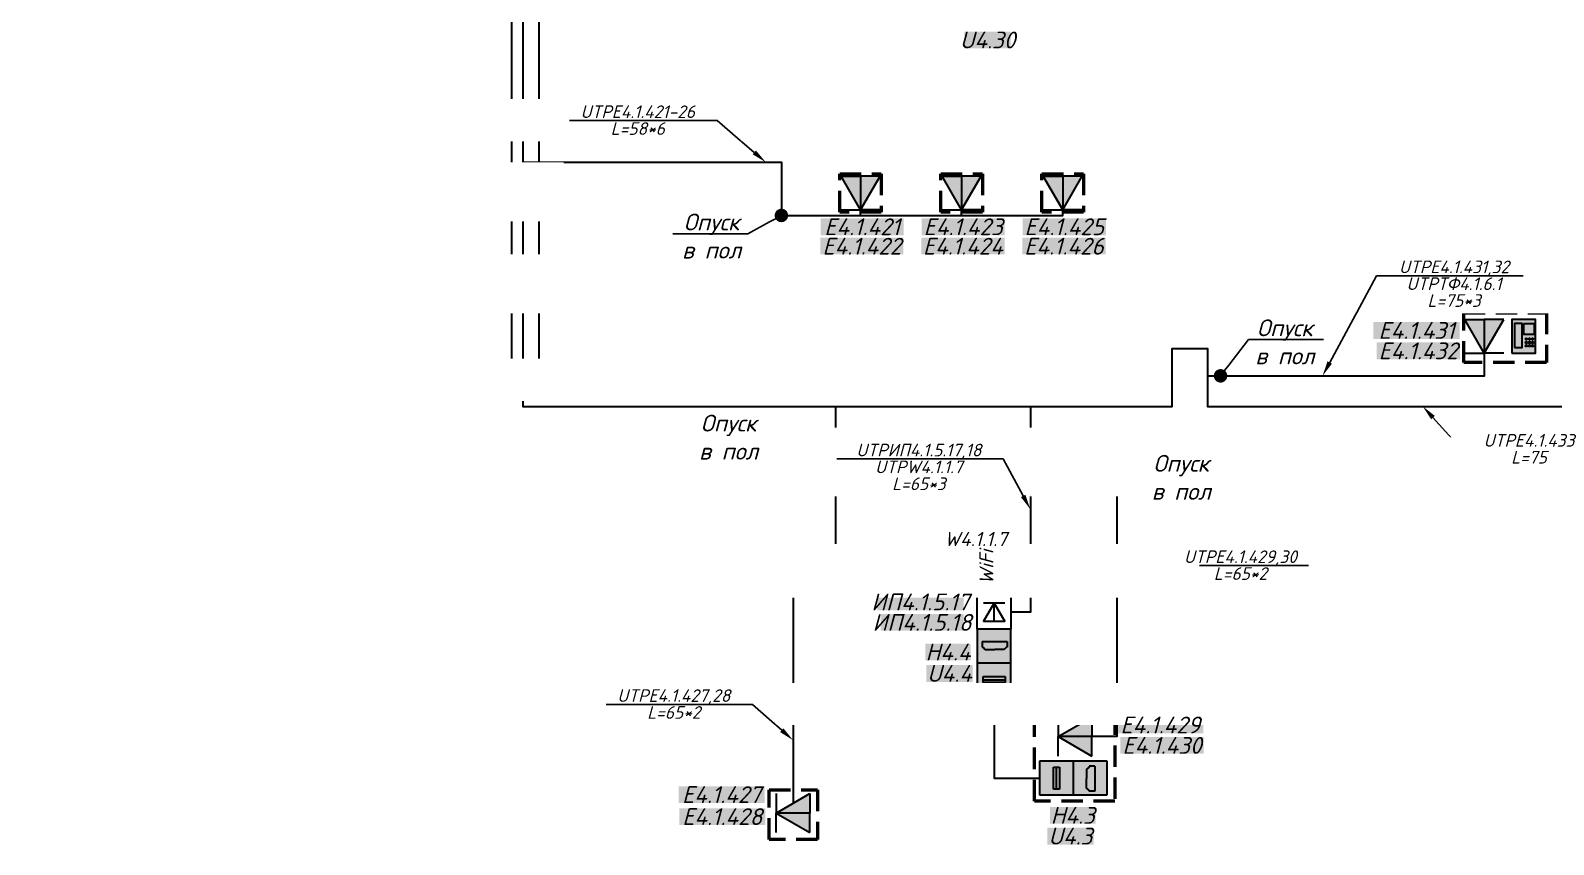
# Model space of a CAD drawing. Extents: x -260425 to 1294666, y -169889 to -2349.
# Drawn here: x 768064 to 790669, y -128233 to -116149 of the extents above; entities that cross this region are included whole.
import ezdxf
from ezdxf import colors
from ezdxf.entities.mleader import LeaderData, LeaderLine
from ezdxf.math import Vec2, Vec3

# ---------------------------------------------------------------- set-up
doc = ezdxf.new("R2010")
doc.units = 0
doc.header["$LTSCALE"] = 100
doc.set_wipeout_variables(frame=1)
doc.linetypes.add('HIDDEN2', pattern=[4.7625, 3.175, -1.5875])
for name, color, linetype, lineweight in [('АП_АСУ_ОсновнаяТолстая', 7, 'Continuous', 30), ('СКС-РОЗЕТКИ', 7, 'Continuous', 50), ('СС_Выноски', 7, 'Continuous', 15), ('СС_СКК_Лоток', 170, 'Continuous', 30), ('СС_СКС_Кабель', 6, 'Continuous', 30), ('СС_СКС_Оборудование', 6, 'Continuous', 30)]:
    doc.layers.add(name, color=color, linetype=linetype, lineweight=lineweight)
doc.styles.add('1ISOCPEUR', font='isocpeui.ttf', dxfattribs={"height": 250})
doc.linetypes.add('Рабочее в трубе  _о_о_', pattern='A,5,2,[133,ltypeshp.shx,S=0.4,R=0,X=0,Y=0.75],3', length=10)

# ---------------------------------------------------------------- blocks, each defined once
blk = doc.blocks.new('Лоток 4 этаж')
at = {"layer": 'СС_СКК_Лоток'}
for p, q in [((775607, -111307), (775607, -121156)), ((775207, -121156), (775207, -111707)), ((775607, -121156), (775207, -121156))]:
    blk.add_line(p, q, dxfattribs=at)
blk = doc.blocks.new('панель приема видеодомофона')
blk.add_wipeout([(0, 10), (7, 10), (7, 0), (0, 0)])
at = {"true_color": 0xffffff, "transparency": 33554687}
h = blk.add_hatch(color=7, dxfattribs=at)
h.dxf.hatch_style = 1
h.paths.add_polyline_path([(7, 10), (3.5, 10), (0, 10), (0, 5), (0, 0), (3.5, 0), (7, 0), (7, 5)])
h.paths.add_polyline_path([(3.07, 8.82), (3.07, 1.71), (0.8, 1.71), (0.8, 8.82)], flags=16)
h.paths.add_polyline_path([(3.55, 8.82), (6.56, 8.82), (6.56, 5.58), (3.55, 5.58)], flags=16)
h.paths.add_polyline_path([(4.53, 4.2, -1), (4, 4.2, -1)], flags=16)
h.paths.add_polyline_path([(5.45, 4.2, -1), (4.92, 4.2, -1)], flags=16)
h.paths.add_polyline_path([(6.36, 4.2, -1), (5.82, 4.2, -1)], flags=16)
h.paths.add_polyline_path([(4.53, 3.2, -1), (4, 3.2, -1)], flags=16)
h.paths.add_polyline_path([(5.45, 3.2, -1), (4.92, 3.2, -1)], flags=16)
h.paths.add_polyline_path([(6.36, 3.2, -1), (5.82, 3.2, -1)], flags=16)
h.paths.add_polyline_path([(4.53, 2.2, -1), (4, 2.2, -1)], flags=16)
h.paths.add_polyline_path([(5.45, 2.2, -1), (4.92, 2.2, -1)], flags=16)
h.paths.add_polyline_path([(6.36, 2.2, -1), (5.82, 2.2, -1)], flags=16)
h = blk.add_hatch(color=7, dxfattribs=at)
h.dxf.hatch_style = 1
h.paths.add_polyline_path([(3.07, 8.82), (0.8, 8.82), (0.8, 1.71), (3.07, 1.71)])
h.paths.add_polyline_path([(6.56, 8.82), (3.55, 8.82), (3.55, 5.58), (6.56, 5.58)])
h = blk.add_hatch(color=0)
h.dxf.hatch_style = 1
h.paths.add_polyline_path([(4, 4.2, 1), (4.53, 4.2, 1)])
h = blk.add_hatch(color=0)
h.dxf.hatch_style = 1
h.paths.add_polyline_path([(4, 3.2, 1), (4.53, 3.2, 1)])
h = blk.add_hatch(color=0)
h.dxf.hatch_style = 1
h.paths.add_polyline_path([(4, 2.2, 1), (4.53, 2.2, 1)])
h = blk.add_hatch(color=0)
h.dxf.hatch_style = 1
h.paths.add_polyline_path([(4.92, 4.2, 1), (5.45, 4.2, 1)])
h = blk.add_hatch(color=0)
h.dxf.hatch_style = 1
h.paths.add_polyline_path([(4.92, 3.2, 1), (5.45, 3.2, 1)])
h = blk.add_hatch(color=0)
h.dxf.hatch_style = 1
h.paths.add_polyline_path([(4.92, 2.2, 1), (5.45, 2.2, 1)])
h = blk.add_hatch(color=0)
h.dxf.hatch_style = 1
h.paths.add_polyline_path([(5.82, 4.2, 1), (6.36, 4.2, 1)])
h = blk.add_hatch(color=0)
h.dxf.hatch_style = 1
h.paths.add_polyline_path([(5.82, 3.2, 1), (6.36, 3.2, 1)])
h = blk.add_hatch(color=0)
h.dxf.hatch_style = 1
h.paths.add_polyline_path([(5.82, 2.2, 1), (6.36, 2.2, 1)])
at = {"color": 0, "lineweight": 30}
blk.add_lwpolyline([(0, 0), (3.5, 0), (7, 0), (7, 5), (7, 10), (3.5, 10), (0, 10), (0, 5)], close=True, dxfattribs=at)
at = {"color": 0}
for points in [[(0.8, 1.71), (3.07, 1.71), (3.07, 8.82), (0.8, 8.82)], [(3.55, 8.82), (6.56, 8.82), (6.56, 5.58), (3.55, 5.58)]]:
    blk.add_lwpolyline(points, close=True, dxfattribs=at)
for centre in [(4.27, 4.2), (4.27, 3.2), (4.27, 2.2), (5.18, 4.2), (5.18, 3.2), (5.18, 2.2), (6.09, 4.2), (6.09, 3.2), (6.09, 2.2)]:
    blk.add_circle(centre, 0.266, dxfattribs=at)
blk = doc.blocks.new('Розетки HDMI и USB')
at = {"true_color": 0xffffff, "transparency": 33554687}
h = blk.add_hatch(color=7, dxfattribs=at)
h.dxf.hatch_style = 1
h.paths.add_polyline_path([(237, 475), (0, 475), (0, 237), (237, 237)])
h.paths.add_polyline_path([(211, 388), (211, 348), (205, 348), (190, 331), (123, 331), (56, 331), (41, 348), (35, 348), (35, 388)], flags=16)
h = blk.add_hatch(color=7, dxfattribs=at)
h.dxf.hatch_style = 1
h.paths.add_polyline_path([(211, 388), (35, 388), (35, 348), (41, 348), (56, 331), (123, 331), (190, 331), (205, 348), (211, 348)])
h = blk.add_hatch(color=7, dxfattribs=at)
h.dxf.hatch_style = 1
h.paths.add_polyline_path([(237, 237), (0, 237), (0, 0), (237, 0)])
h.paths.add_polyline_path([(197, 140), (197, 97), (41, 97), (41, 140)], flags=16)
h.paths.add_polyline_path([(197, 140), (41, 140), (41, 117), (197, 117)], flags=0)
h = blk.add_hatch(color=7, dxfattribs=at)
h.dxf.hatch_style = 1
h.paths.add_polyline_path([(197, 140), (41, 140), (41, 117), (197, 117)])
at = {"true_color": 0x000000, "transparency": 33554687}
h = blk.add_hatch(color=18, dxfattribs=at)
h.dxf.hatch_style = 1
h.paths.add_polyline_path([(197, 117), (41, 117), (41, 97), (197, 97)])
at = {"layer": 'СС_СКС_Кабель', "color": 0}
for p, q in [((0, 475), (0, 0)), ((237, 475), (0, 475)), ((237, 0), (237, 475)), ((35, 388), (211, 388)), ((35, 388), (35, 348)), ((35, 348), (41, 348)), ((41, 348), (56, 331)), ((56, 331), (123, 331)), ((190, 331), (123, 331)), ((205, 348), (190, 331)), ((211, 348), (205, 348)), ((211, 388), (211, 348)), ((0, 237), (237, 237)), ((41, 140), (197, 140)), ((41, 97), (41, 140)), ((41, 117), (197, 117)), ((197, 140), (197, 97)), ((0, 0), (237, 0)), ((197, 97), (41, 97))]:
    blk.add_line(p, q, dxfattribs=at)
blk = doc.blocks.new('*U72')
at = {"color": 0}
for p, q in [((0, -38), (0, 462)), ((0, 462), (500, 462)), ((500, 462), (500, -38)), ((92, 76), (250, 348)), ((407, 348), (92, 348)), ((250, 348), (407, 76)), ((250, 76), (250, 348)), ((407, 76), (92, 76)), ((500, -38), (0, -38))]:
    blk.add_line(p, q, dxfattribs=at)
blk = doc.blocks.new('*U194')
at = {"true_color": 0xffffff, "transparency": 33554687}
h = blk.add_hatch(color=7, dxfattribs=at)
h.dxf.hatch_style = 1
h.paths.add_polyline_path([(0, 338), (0, 0), (599, 0), (599, 338)])
at = {"color": 0}
blk.add_lwpolyline([(0, 338), (599, 338), (599, 0), (0, 0)], close=True, dxfattribs=at)
at = {"color": 0, "insert": (13, 300), "char_height": 250, "attachment_point": 1, "style": '1ISOCPEUR'}
blk.add_mtext_dynamic_manual_height_columns('WiFi', width=599, gutter_width=1250, heights=[0], dxfattribs=at)
at = {"color": 18, "true_color": 0x000000, "style": '1ISOCPEUR'}
blk.add_attdef('НАЗВАНИЕ', (697, 923), '', height=250, dxfattribs=at)
blk = doc.blocks.new('Модуль на 1 RJ')
at = {"true_color": 0xffffff}
h = blk.add_hatch(color=7, dxfattribs=at)
h.dxf.hatch_style = 1
h.paths.add_polyline_path([(0, 250), (-289, 250), (0, -250)])
at = {"color": 0, "lineweight": 30}
for p, q in [((-289, 250), (0, 250)), ((0, -250), (-289, 250)), ((0, 250), (0, -250)), ((-289, -250), (0, -250))]:
    blk.add_line(p, q, dxfattribs=at)
blk = doc.blocks.new('_Dot')
at = {"color": 0, "linetype": 'ByBlock', "lineweight": -2}
blk.add_line((-0.5, 0), (-1, 0), dxfattribs=at)
at = {"color": 0, "linetype": 'ByBlock', "const_width": 0.5}
blk.add_lwpolyline([(-0.25, 0, 1), (0.25, 0, 1)], format="xyb", close=True, dxfattribs=at)

msp = doc.modelspace()

# ---------------------------------------------------------------- linework, layer by layer
at = {"layer": 'СКС-РОЗЕТКИ', "color": 7, "linetype": 'HIDDEN2'}
for points in [[(780076.7, -118275.1), (780692.3, -118275.1), (780692.3, -118848.5), (780076.7, -118848.5)], [(781576.7, -118275.1), (782192.3, -118275.1), (782192.3, -118848.5), (781576.7, -118848.5)], [(783076.7, -118275.1), (783692.3, -118275.1), (783692.3, -118848.5), (783076.7, -118848.5)], [(782965, -126284.7), (784158.3, -126284.7), (784158.3, -127588.2), (782965, -127588.2)], [(779028.7, -127420.7), (779744.1, -127420.7), (779744.1, -128159.6), (779028.7, -128159.6)]]:
    msp.add_lwpolyline(points, close=True, dxfattribs=at)
at = {"layer": 'СС_СКС_Кабель'}
for points in [[(742224.6, -114089.2), (742224.6, -112937.4), (743101.4, -112937.4), (743101.4, -111517.8), (775369.7, -111517.8), (775369.7, -121728.8), (780014.2, -121728.8), (780014.2, -122475.2)], [(742224.6, -114089.2), (742224.6, -112937.4), (743101.4, -112937.4), (743101.4, -111517.8), (775369.7, -111517.8), (775369.7, -121728.8), (782904.2, -121728.8), (782904.2, -124133.8), (782399, -124133.8)], [(742224.6, -114089.2), (742224.6, -112937.4), (743101.4, -112937.4), (743101.4, -111517.8), (775369.7, -111517.8), (775369.7, -121728.8), (782904.2, -121728.8), (782904.2, -124784.4), (782616.9, -124784.4)], [(742224.6, -114089.2), (742224.6, -112937.4), (743101.4, -112937.4), (743101.4, -111517.8), (775369.7, -111517.8), (775369.7, -121728.8), (782904.2, -121728.8), (782904.2, -122468.2), (784189.9, -122468.2)], [(742224.6, -114089.2), (742224.6, -112937.4), (743101.4, -112937.4), (743101.4, -111517.8), (775369.7, -111517.8), (775369.7, -121728.8), (785006.9, -121728.8), (785006.9, -120868.9), (785532.2, -120868.9), (785532.2, -121276.2), (785727, -121276.2)], [(742224.6, -114089.2), (742224.6, -112937.4), (743101.4, -112937.4), (743101.4, -111517.8), (775369.7, -111517.8), (775369.7, -118105.9), (779209.2, -118105.9), (779209.2, -118895.2)]]:
    msp.add_lwpolyline(points, dxfattribs=at)
at = {"layer": 'СС_СКС_Кабель', "linetype": 'Рабочее в трубе  _о_о_', "ltscale": 100}
for points in [[(779209.2, -118895.2), (780384.5, -118895.2), (780384.5, -118811.8)], [(779209.2, -118895.2), (781884.5, -118895.2), (781884.5, -118811.8)], [(779209.2, -118895.2), (783384.5, -118895.2), (783384.5, -118811.8)], [(785727, -121276.2), (789642.9, -121276.2), (789642.9, -120829.9)], [(780014.2, -122475.2), (780014.2, -124200.2), (779383.4, -124200.2), (779383.4, -127622.4)], [(784189.9, -122468.2), (784189.9, -126630.7), (783817.1, -126630.7)]]:
    msp.add_lwpolyline(points, dxfattribs=at)
at = {"layer": 'СС_СКС_Кабель', "color": 67, "linetype": 'Рабочее в трубе  _о_о_', "true_color": 0x727430}
msp.add_lwpolyline([(782366.9, -126034.4), (782366.9, -127245.9), (783042.1, -127245.9)], dxfattribs=at)

# ---------------------------------------------------------------- block references
for name, p in [('Лоток 4 этаж', (0, 0)), ('Модуль на 1 RJ', (780384.5, -118561.8)), ('Модуль на 1 RJ', (781884.5, -118561.8)), ('Модуль на 1 RJ', (783384.5, -118561.8)), ('Модуль на 1 RJ', (789641.8, -120689.2))]:
    msp.add_blockref(name, p)
at = {"xscale": -1}
for p in [(780384.5, -118561.8), (781884.5, -118561.8), (783384.5, -118561.8), (789641.8, -120689.2)]:
    msp.add_blockref('Модуль на 1 RJ', p, dxfattribs=at)
at = {"rotation": 270}
for p in [(783567.1, -126630.7), (779383.4, -127766.8)]:
    msp.add_blockref('Модуль на 1 RJ', p, dxfattribs=at)
at = {"xscale": -1, "rotation": 270}
for p in [(783567.1, -126630.7), (779383.4, -127766.8)]:
    msp.add_blockref('Модуль на 1 RJ', p, dxfattribs=at)
at = {"layer": 'АП_АСУ_ОсновнаяТолстая', "xscale": 50.00000000000039, "yscale": 50.00000000000039, "zscale": 50.00000000000039}
msp.add_blockref('панель приема видеодомофона', (790051.8, -120939.2), dxfattribs=at)
at = {"layer": 'СС_СКС_Оборудование', "color": 30}
ref = msp.add_blockref('*U194', (782399, -124383.8), dxfattribs=dict(at, xscale=0.8347245409015025, yscale=0.8347245409015025, zscale=0.8347245409015025, rotation=90))
ref.add_attrib('НАЗВАНИЕ', 'W4.1.1.7', (781628.8, -123802), dxfattribs={"layer": '0', "color": 18, "true_color": 0x000000, "height": 208.68, "style": '1ISOCPEUR'})
at = {"layer": 'СС_СКС_Оборудование'}
msp.add_blockref('*U72', (782116.9, -124996.3), dxfattribs=at)
at = {"layer": 'СС_СКС_Оборудование', "color": 180, "xscale": 2.106060307287632, "yscale": 2.106060307287632, "zscale": 2.106060307287632}
msp.add_blockref('Розетки HDMI и USB', (782116.9, -126034.4), dxfattribs=at)
at = {"layer": 'СС_СКС_Оборудование', "color": 180, "xscale": 2.106060307287632, "yscale": 2.106060307287632, "zscale": 2.106060307287632, "rotation": 270}
msp.add_blockref('Розетки HDMI и USB', (783042.1, -126995.9), dxfattribs=at)

# ---------------------------------------------------------------- texts
at = {"layer": 'СС_СКС_Оборудование', "color": 18, "true_color": 0x000000, "char_height": 250, "attachment_point": 5, "style": '1ISOCPEUR', "bg_fill": 1, "box_fill_scale": 1, "bg_fill_color": 7, "bg_fill_true_color": 16777215, "bg_fill_transparency": 0}
for s, width, heights, insert in [('U4.30', 688.952, [0], (782270, -116290.7, 0.5)), ('E4.1.421', 1233.516, [0], (780408.7, -119063.1)), ('E4.1.423', 1233.516, [0], (781908.7, -119063.1)), ('E4.1.425', 1233.516, [0], (783408.7, -119063.1)), ('E4.1.422', 1233.516, [0], (780403.9, -119352)), ('E4.1.424', 1233.516, [0], (781903.9, -119352)), ('E4.1.426', 1233.516, [0], (783403.9, -119352)), ('E4.1.431', 1280.189, [0], (788637.1, -120602.2)), ('E4.1.432', 1233.516, [0], (788662, -120905.2)), ('ИП4.1.5.17', 1280.189, [0], (781272.9, -124632.6)), ('ИП4.1.5.18', 1233.516, [0], (781297.8, -124935.6)), ('H4.4', 673.91, [275.9], (781683.5, -125375.9)), ('U4.4', 688.952, [0], (781704.8, -125693.4, 0.5)), ('E4.1.429', 1280.189, [0], (784833.7, -126458.6)), ('E4.1.430', 1233.516, [0], (784858.6, -126761.6)), ('E4.1.427', 1280.189, [0], (778322.5, -127492.1, 0)), ('E4.1.428', 1280.189, [0], (778332.6, -127818.8, 0)), ('H4.3', 673.91, [275.9], (783534.5, -127800.6)), ('U4.3', 688.952, [0], (783499, -128108.1, 0.5))]:
    msp.add_mtext_dynamic_manual_height_columns(s, width=width, gutter_width=1250, heights=heights, dxfattribs=dict(at, insert=insert))

# ---------------------------------------------------------------- leaders
at = {"layer": 'СС_СКК_Лоток', "color": 7, "lineweight": 0}
ml = msp.add_multileader_mtext('Standard', dxfattribs=at)
ml.set_content('Опуск\\Pв пол', color=7, style='1ISOCPEUR')
ml.set_leader_properties()
ml.set_arrow_properties(name='DOT')
ml.build(insert=Vec2(0, 0))
ml.multileader.update_dxf_attribs({"text_left_attachment_type": 6, "text_right_attachment_type": 6, "dogleg_length": 100, "arrow_head_size": 200})
ctx = ml.context
ctx.base_point, ctx.char_height, ctx.arrow_head_size, ctx.landing_gap_size, ctx.plane_origin = Vec3(777734.4, -119168), 250, 200, 0, Vec3(787428.7, -121162.6)
ctx.left_attachment, ctx.right_attachment, ctx.text_align_type = 6, 6, 1
notes = []
notes.append((ctx, [(0, (1, 1, 0), (778713.2, -119168), (-1, 0), 100, [(0, [(779209.2, -118895.2)], 0, [])])]))
ctx.mtext.insert, ctx.mtext.width, ctx.mtext.alignment, ctx.mtext.flow_direction = Vec3(778173.8, -118868), 2467.274, 2, 5
ml = msp.add_multileader_mtext('Standard', dxfattribs=at)
ml.set_content('Опуск\\Pв пол', color=7, style='1ISOCPEUR')
ml.set_leader_properties()
ml.set_arrow_properties(name='DOT')
ml.build(insert=Vec2(0, 0))
ml.multileader.update_dxf_attribs({"text_left_attachment_type": 6, "text_right_attachment_type": 6, "dogleg_length": 100, "arrow_head_size": 200})
ctx = ml.context
ctx.base_point, ctx.char_height, ctx.arrow_head_size, ctx.landing_gap_size, ctx.plane_origin = Vec3(786241.8, -120738.2), 250, 200, 0, Vec3(793946.5, -123543.6)
ctx.left_attachment, ctx.right_attachment, ctx.text_align_type = 6, 6, 1
notes.append((ctx, [(1, (1, 1, 0), (786141.8, -120738.2), (1, 0), 100, [(0, [(785727, -121276.2)], 0, [])])]))
ctx.mtext.insert, ctx.mtext.width, ctx.mtext.alignment, ctx.mtext.flow_direction = Vec3(786681.2, -120438.2), 2467.274, 2, 5
ml = msp.add_multileader_mtext('Standard', dxfattribs=at)
ml.set_content('Опуск\\Pв пол', color=7, style='1ISOCPEUR')
ml.set_leader_properties()
ml.set_arrow_properties(name='DOT')
ml.build(insert=Vec2(0, 0))
ml.multileader.update_dxf_attribs({"text_left_attachment_type": 6, "text_right_attachment_type": 6, "dogleg_length": 100, "arrow_head_size": 200})
ctx = ml.context
ctx.base_point, ctx.char_height, ctx.arrow_head_size, ctx.landing_gap_size, ctx.plane_origin = Vec3(777986.9, -122152.8), 250, 200, 0, Vec3(788233.7, -124742.6)
ctx.left_attachment, ctx.right_attachment, ctx.text_align_type = 6, 6, 1
notes.append((ctx, [(0, (1, 1, 0), (778965.7, -122152.8), (-1, 0), 100, [(0, [(780014.2, -122475.2)], 0, [])])]))
ctx.mtext.insert, ctx.mtext.width, ctx.mtext.alignment, ctx.mtext.flow_direction = Vec3(778426.3, -121852.8), 1173.468, 2, 5
ml = msp.add_multileader_mtext('Standard', dxfattribs=at)
ml.set_content('Опуск\\Pв пол', color=7, style='1ISOCPEUR')
ml.set_leader_properties()
ml.set_arrow_properties(name='DOT')
ml.build(insert=Vec2(0, 0))
ml.multileader.update_dxf_attribs({"text_left_attachment_type": 6, "text_right_attachment_type": 6, "dogleg_length": 100, "arrow_head_size": 200})
ctx = ml.context
ctx.base_point, ctx.char_height, ctx.arrow_head_size, ctx.landing_gap_size, ctx.plane_origin = Vec3(784704.6, -122749.3), 250, 200, 0, Vec3(792409.3, -124735.6)
ctx.left_attachment, ctx.right_attachment, ctx.text_align_type = 6, 6, 1
notes.append((ctx, [(1, (1, 1, 0), (784604.6, -122749.3), (1, 0), 100, [(0, [(784189.9, -122468.2)], 0, [])])]))
ctx.mtext.insert, ctx.mtext.width, ctx.mtext.alignment, ctx.mtext.flow_direction = Vec3(785144, -122449.3), 2467.274, 2, 5
for ctx, leaders in notes:
    for number, flags, end, landing, length, lines in leaders:
        leader = LeaderData()
        leader.index, (leader.has_last_leader_line, leader.has_dogleg_vector, leader.attachment_direction) = number, flags
        leader.last_leader_point, leader.dogleg_vector, leader.dogleg_length = Vec3(end), Vec3(landing), length
        for number, points, colour, breaks in lines:
            line = LeaderLine()
            line.index, line.vertices, line.color, line.breaks = number, Vec3.list(points), colors.encode_raw_color(colour), breaks
            leader.lines.append(line)
        ctx.leaders.append(leader)

# ---------------------------------------------------------------- next in the draw order: linework, layer by layer
at = {"layer": 'СКС-РОЗЕТКИ', "color": 7, "linetype": 'HIDDEN2'}
msp.add_lwpolyline([(789335.6, -120339.4), (790565, -120339.4), (790565, -121078.4), (789335.6, -121078.4)], close=True, dxfattribs=at)
at = {"layer": 'СС_СКС_Кабель'}
msp.add_lwpolyline([(742224.6, -114089.2), (742224.6, -112937.4), (743101.4, -112937.4), (743101.4, -111517.8), (775369.7, -111517.8), (775369.7, -121728.8), (785006.9, -121728.8), (785006.9, -120868.9), (785532.2, -120868.9), (785532.2, -121728.8), (790800.7, -121728.8)], dxfattribs=at)

# ---------------------------------------------------------------- next in the draw order: leaders
at = {"layer": 'СС_Выноски', "color": 7}
ml = msp.add_multileader_mtext('Standard', dxfattribs=at)
ml.set_content('{\\C256;UTP\\C256;\\c0;E4.1.429,30\\P\\C256;L=65*2}', color=7, style='1ISOCPEUR')
ml.set_leader_properties(lineweight=25)
ml.build(insert=Vec2(0, 0))
ml.multileader.update_dxf_attribs({"text_left_attachment_type": 6, "text_right_attachment_type": 6, "dogleg_length": 150, "arrow_head_size": 225, "scale": 75})
ctx = ml.context
ctx.base_point, ctx.scale, ctx.char_height, ctx.arrow_head_size, ctx.landing_gap_size, ctx.plane_origin = Vec3(785006, -124092), 75, 187.5, 225, 150, Vec3(812481.4, -129992.4)
ctx.left_attachment, ctx.right_attachment, ctx.text_align_type = 6, 6, 1
notes = []
notes.append((ctx, [(0, (1, 1, 0), (784856, -124092), (1, 0), 150, [(1, [(784189.9, -124352.1)], 0, [])])]))
ctx.mtext.insert, ctx.mtext.width, ctx.mtext.defined_height, ctx.mtext.alignment, ctx.mtext.line_spacing_factor, ctx.mtext.flow_direction = Vec3(786022.9, -123867), 1295.557, 428.7, 2, 0.8, 5
ctx.mtext.has_bg_fill, ctx.mtext.bg_color, ctx.mtext.bg_scale_factor, ctx.mtext.bg_transparency, ctx.mtext.use_window_bg_color = 1, -1027028792, 1.5, 0, 1
ml = msp.add_multileader_mtext('Standard', dxfattribs=at)
ml.set_content('{\\C256;UTP\\C256;\\c0;E4.1.427,28\\P\\C256;L=65*2}', color=7, style='1ISOCPEUR')
ml.set_leader_properties(lineweight=25)
ml.build(insert=Vec2(0, 0))
ml.multileader.update_dxf_attribs({"text_left_attachment_type": 6, "text_right_attachment_type": 6, "dogleg_length": 150, "arrow_head_size": 225, "scale": 75})
ctx = ml.context
ctx.base_point, ctx.scale, ctx.char_height, ctx.arrow_head_size, ctx.landing_gap_size, ctx.plane_origin = Vec3(776592.2, -126153.4), 75, 187.5, 225, 150, Vec3(807631.7, -132057.3)
ctx.left_attachment, ctx.right_attachment, ctx.text_align_type = 6, 6, 1
notes.append((ctx, [(1, (1, 1, 0), (778782.7, -126153.4), (-1, 0), 150, [(1, [(779383.4, -126685)], 0, [])])]))
ctx.mtext.insert, ctx.mtext.width, ctx.mtext.defined_height, ctx.mtext.alignment, ctx.mtext.line_spacing_factor, ctx.mtext.flow_direction = Vec3(777612.5, -125928.4), 1295.557, 428.7, 2, 0.8, 5
ctx.mtext.has_bg_fill, ctx.mtext.bg_color, ctx.mtext.bg_scale_factor, ctx.mtext.bg_transparency, ctx.mtext.use_window_bg_color = 1, -1027028792, 1.5, 0, 1
for ctx, leaders in notes:
    for number, flags, end, landing, length, lines in leaders:
        leader = LeaderData()
        leader.index, (leader.has_last_leader_line, leader.has_dogleg_vector, leader.attachment_direction) = number, flags
        leader.last_leader_point, leader.dogleg_vector, leader.dogleg_length = Vec3(end), Vec3(landing), length
        for number, points, colour, breaks in lines:
            line = LeaderLine()
            line.index, line.vertices, line.color, line.breaks = number, Vec3.list(points), colors.encode_raw_color(colour), breaks
            leader.lines.append(line)
        ctx.leaders.append(leader)

# ---------------------------------------------------------------- next in the draw order: leaders
ml = msp.add_multileader_mtext('Standard', dxfattribs=at)
ml.set_content('{\\C256;UTP\\C256;\\c0;E4.1.421-26\\P\\C256;L=58*6}', color=7, style='1ISOCPEUR')
ml.set_leader_properties(lineweight=25)
ml.build(insert=Vec2(0, 0))
ml.multileader.update_dxf_attribs({"text_left_attachment_type": 6, "text_right_attachment_type": 6, "dogleg_length": 150, "arrow_head_size": 225, "scale": 75})
ctx = ml.context
ctx.base_point, ctx.scale, ctx.char_height, ctx.arrow_head_size, ctx.landing_gap_size, ctx.plane_origin = Vec3(776048.3, -117486.5), 75, 187.5, 225, 150, Vec3(807269.7, -123746.2)
ctx.left_attachment, ctx.right_attachment, ctx.text_align_type = 6, 6, 1
notes = []
notes.append((ctx, [(1, (1, 1, 0), (778256.9, -117486.5), (-1, 0), 150, [(1, [(778978.1, -118105.9)], 0, [])])]))
ctx.mtext.insert, ctx.mtext.width, ctx.mtext.defined_height, ctx.mtext.alignment, ctx.mtext.line_spacing_factor, ctx.mtext.flow_direction = Vec3(777077.6, -117261.5), 1295.557, 428.7, 2, 0.8, 5
ctx.mtext.has_bg_fill, ctx.mtext.bg_color, ctx.mtext.bg_scale_factor, ctx.mtext.bg_transparency, ctx.mtext.use_window_bg_color = 1, -1027028792, 1.5, 0, 1
ml = msp.add_multileader_mtext('Standard', dxfattribs=at)
ml.set_content('{\\C256;UTP\\C256;\\c0;E4.1.431,32\\P\\C256;UTP\\C256;\\c0;ТФ4.1.6.1\\P\\C256;L=75*3}', color=7, style='1ISOCPEUR')
ml.set_leader_properties(lineweight=25)
ml.build(insert=Vec2(0, 0))
ml.multileader.update_dxf_attribs({"text_left_attachment_type": 6, "text_right_attachment_type": 6, "dogleg_length": 150, "arrow_head_size": 225, "scale": 75})
ctx = ml.context
ctx.base_point, ctx.scale, ctx.char_height, ctx.arrow_head_size, ctx.landing_gap_size, ctx.plane_origin = Vec3(788192.7, -119789.8), 75, 187.5, 225, 150, Vec3(815532.3, -126916.5)
ctx.left_attachment, ctx.right_attachment, ctx.text_align_type = 6, 6, 1
notes.append((ctx, [(0, (1, 1, 0), (788042.7, -119789.8), (1, 0), 150, [(1, [(787240.8, -121276.2)], 0, [])])]))
ctx.mtext.insert, ctx.mtext.width, ctx.mtext.defined_height, ctx.mtext.alignment, ctx.mtext.line_spacing_factor, ctx.mtext.flow_direction = Vec3(789193.4, -119564.8), 1295.557, 428.7, 2, 0.8, 5
ctx.mtext.has_bg_fill, ctx.mtext.bg_color, ctx.mtext.bg_scale_factor, ctx.mtext.bg_transparency, ctx.mtext.use_window_bg_color = 1, -1027028792, 1.5, 0, 1
ml = msp.add_multileader_mtext('Standard', dxfattribs=at)
ml.set_content('{\\C256;UTP\\C256;\\c0;E4.1.433\\P\\C256;L=75}', color=7, style='1ISOCPEUR')
ml.set_leader_properties(lineweight=25)
ml.build(insert=Vec2(0, 0))
ml.multileader.update_dxf_attribs({"text_left_attachment_type": 6, "text_right_attachment_type": 6, "dogleg_length": 150, "arrow_head_size": 225, "scale": 75})
ctx = ml.context
ctx.base_point, ctx.scale, ctx.char_height, ctx.arrow_head_size, ctx.landing_gap_size, ctx.plane_origin = Vec3(789455.6, -122365.4), 75, 187.5, 225, 150, Vec3(817020.1, -127369.1)
ctx.left_attachment, ctx.right_attachment, ctx.text_align_type = 6, 6, 1
notes.append((ctx, [(0, (1, 1, 0), (789305.6, -122365.4), (1, 0), 150, [(1, [(788728.6, -121728.8)], 0, [])])]))
ctx.mtext.insert, ctx.mtext.width, ctx.mtext.defined_height, ctx.mtext.alignment, ctx.mtext.line_spacing_factor, ctx.mtext.flow_direction = Vec3(790305.9, -122140.4), 1295.557, 428.7, 2, 0.8, 5
ctx.mtext.has_bg_fill, ctx.mtext.bg_color, ctx.mtext.bg_scale_factor, ctx.mtext.bg_transparency, ctx.mtext.use_window_bg_color = 1, -1027028792, 1.5, 0, 1
ml = msp.add_multileader_mtext('Standard', dxfattribs=at)
ml.set_content('{\\C256;UTP\\C256;\\c0;E4.1.43,4\\P\\C256;L=38*2}', color=7, style='1ISOCPEUR')
ml.set_leader_properties(lineweight=25)
ml.build(insert=Vec2(0, 0))
ml.multileader.update_dxf_attribs({"text_left_attachment_type": 6, "text_right_attachment_type": 6, "dogleg_length": 150, "arrow_head_size": 225, "scale": 75})
ctx = ml.context
ctx.base_point, ctx.scale, ctx.char_height, ctx.arrow_head_size, ctx.landing_gap_size, ctx.plane_origin = Vec3(735854.1, -124263.3), 75, 187.5, 225, 150, Vec3(763575.8, -129649)
ctx.left_attachment, ctx.right_attachment, ctx.text_align_type = 6, 6, 1
notes.append((ctx, [(0, (1, 1, 0), (735704.1, -124263.3), (1, 0), 150, [(1, [(735284.3, -124008.7)], 0, [])])]))
ctx.mtext.insert, ctx.mtext.width, ctx.mtext.defined_height, ctx.mtext.alignment, ctx.mtext.line_spacing_factor, ctx.mtext.flow_direction = Vec3(736734.8, -124038.3), 1295.557, 428.7, 2, 0.8, 5
ctx.mtext.has_bg_fill, ctx.mtext.bg_color, ctx.mtext.bg_scale_factor, ctx.mtext.bg_transparency, ctx.mtext.use_window_bg_color = 1, -1027028792, 1.5, 0, 1
for ctx, leaders in notes:
    for number, flags, end, landing, length, lines in leaders:
        leader = LeaderData()
        leader.index, (leader.has_last_leader_line, leader.has_dogleg_vector, leader.attachment_direction) = number, flags
        leader.last_leader_point, leader.dogleg_vector, leader.dogleg_length = Vec3(end), Vec3(landing), length
        for number, points, colour, breaks in lines:
            line = LeaderLine()
            line.index, line.vertices, line.color, line.breaks = number, Vec3.list(points), colors.encode_raw_color(colour), breaks
            leader.lines.append(line)
        ctx.leaders.append(leader)

# ---------------------------------------------------------------- next in the draw order: leaders
ml = msp.add_multileader_mtext('Standard', dxfattribs=at)
ml.set_content('{\\C256;UTP\\C256;\\c0;ИП4.1.5.1,2\\P\\C256;UTPW4.1.1.16\\C256;\\c0;\\P\\C256;L=35*3}', color=7, style='1ISOCPEUR')
ml.set_leader_properties(lineweight=25)
ml.build(insert=Vec2(0, 0))
ml.multileader.update_dxf_attribs({"text_left_attachment_type": 6, "text_right_attachment_type": 6, "dogleg_length": 150, "arrow_head_size": 225, "scale": 75})
ctx = ml.context
ctx.base_point, ctx.scale, ctx.char_height, ctx.arrow_head_size, ctx.landing_gap_size, ctx.plane_origin = Vec3(726315.9, -118424.1), 75, 187.5, 225, 150, Vec3(757096, -125416.9)
ctx.left_attachment, ctx.right_attachment, ctx.text_align_type = 6, 6, 1
notes = []
notes.append((ctx, [(1, (1, 1, 0), (728437.1, -118424.1), (-1, 0), 150, [(1, [(728804.5, -119776.6)], 0, [])])]))
ctx.mtext.insert, ctx.mtext.width, ctx.mtext.defined_height, ctx.mtext.alignment, ctx.mtext.line_spacing_factor, ctx.mtext.flow_direction = Vec3(727301.5, -118199.1), 1295.557, 428.7, 2, 0.8, 5
ctx.mtext.has_bg_fill, ctx.mtext.bg_color, ctx.mtext.bg_scale_factor, ctx.mtext.bg_transparency, ctx.mtext.use_window_bg_color = 1, -1027028792, 1.5, 0, 1
ml = msp.add_multileader_mtext('Standard', dxfattribs=at)
ml.set_content('{\\C256;UTP\\C256;\\c0;W4.1.1.18\\P\\C256;L=35}', color=7, style='1ISOCPEUR')
ml.set_leader_properties(lineweight=25)
ml.build(insert=Vec2(0, 0))
ml.multileader.update_dxf_attribs({"text_left_attachment_type": 6, "text_right_attachment_type": 6, "dogleg_length": 150, "arrow_head_size": 225, "scale": 75})
ctx = ml.context
ctx.base_point, ctx.scale, ctx.char_height, ctx.arrow_head_size, ctx.landing_gap_size, ctx.plane_origin = Vec3(730973.9, -121340.7), 75, 187.5, 225, 150, Vec3(761649.2, -126588.4)
ctx.left_attachment, ctx.right_attachment, ctx.text_align_type = 6, 6, 1
notes.append((ctx, [(1, (1, 1, 0), (732863.2, -121340.7), (-1, 0), 150, [(1, [(733357.7, -120948.1)], 0, [])])]))
ctx.mtext.insert, ctx.mtext.width, ctx.mtext.defined_height, ctx.mtext.alignment, ctx.mtext.line_spacing_factor, ctx.mtext.flow_direction = Vec3(731843.6, -121115.7), 1295.557, 428.7, 2, 0.8, 5
ctx.mtext.has_bg_fill, ctx.mtext.bg_color, ctx.mtext.bg_scale_factor, ctx.mtext.bg_transparency, ctx.mtext.use_window_bg_color = 1, -1027028792, 1.5, 0, 1
ml = msp.add_multileader_mtext('Standard', dxfattribs=at)
ml.set_content('{\\C256;UTP\\C256;\\c0;ИП4.1.5.17,18\\P\\C256;UTPW4.1.1.7\\C256;\\c0;\\P\\C256;L=65*3}', color=7, style='1ISOCPEUR')
ml.set_leader_properties(lineweight=25)
ml.build(insert=Vec2(0, 0))
ml.multileader.update_dxf_attribs({"text_left_attachment_type": 6, "text_right_attachment_type": 6, "dogleg_length": 150, "arrow_head_size": 225, "scale": 75})
ctx = ml.context
ctx.base_point, ctx.scale, ctx.char_height, ctx.arrow_head_size, ctx.landing_gap_size, ctx.plane_origin = Vec3(780148.1, -122508.9), 75, 187.5, 225, 150, Vec3(811152.5, -128629)
ctx.left_attachment, ctx.right_attachment, ctx.text_align_type = 6, 6, 1
notes.append((ctx, [(1, (1, 1, 0), (782502.2, -122508.9), (-1, 0), 150, [(1, [(782904.2, -123256.6)], 0, [])])]))
ctx.mtext.insert, ctx.mtext.width, ctx.mtext.defined_height, ctx.mtext.alignment, ctx.mtext.line_spacing_factor, ctx.mtext.flow_direction = Vec3(781250.2, -122283.9), 1295.557, 428.7, 2, 0.8, 5
ctx.mtext.has_bg_fill, ctx.mtext.bg_color, ctx.mtext.bg_scale_factor, ctx.mtext.bg_transparency, ctx.mtext.use_window_bg_color = 1, -1027028792, 1.5, 0, 1
for ctx, leaders in notes:
    for number, flags, end, landing, length, lines in leaders:
        leader = LeaderData()
        leader.index, (leader.has_last_leader_line, leader.has_dogleg_vector, leader.attachment_direction) = number, flags
        leader.last_leader_point, leader.dogleg_vector, leader.dogleg_length = Vec3(end), Vec3(landing), length
        for number, points, colour, breaks in lines:
            line = LeaderLine()
            line.index, line.vertices, line.color, line.breaks = number, Vec3.list(points), colors.encode_raw_color(colour), breaks
            leader.lines.append(line)
        ctx.leaders.append(leader)

# ---------------------------------------------------------------- next in the draw order: leaders
ml = msp.add_multileader_mtext('Standard', dxfattribs=at)
ml.set_content('{\\C256;UTP\\C256;\\c0;E4.1.41,2\\P\\C256;L=39*2}', color=7, style='1ISOCPEUR')
ml.set_leader_properties(lineweight=25)
ml.build(insert=Vec2(0, 0))
ml.multileader.update_dxf_attribs({"text_left_attachment_type": 6, "text_right_attachment_type": 6, "dogleg_length": 150, "arrow_head_size": 225, "scale": 75})
ctx = ml.context
ctx.base_point, ctx.scale, ctx.char_height, ctx.arrow_head_size, ctx.landing_gap_size, ctx.plane_origin = Vec3(725427.8, -122427.3), 75, 187.5, 225, 150, Vec3(753148.9, -127541.3)
ctx.left_attachment, ctx.right_attachment, ctx.text_align_type = 6, 6, 1
notes = []
notes.append((ctx, [(0, (1, 1, 0), (725277.8, -122427.3), (1, 0), 150, [(1, [(724857.4, -121901.1)], 0, [])])]))
ctx.mtext.insert, ctx.mtext.width, ctx.mtext.defined_height, ctx.mtext.alignment, ctx.mtext.line_spacing_factor, ctx.mtext.flow_direction = Vec3(726292.7, -122202.3), 1295.557, 428.7, 2, 0.8, 5
ctx.mtext.has_bg_fill, ctx.mtext.bg_color, ctx.mtext.bg_scale_factor, ctx.mtext.bg_transparency, ctx.mtext.use_window_bg_color = 1, -1027028792, 1.5, 0, 1
for ctx, leaders in notes:
    for number, flags, end, landing, length, lines in leaders:
        leader = LeaderData()
        leader.index, (leader.has_last_leader_line, leader.has_dogleg_vector, leader.attachment_direction) = number, flags
        leader.last_leader_point, leader.dogleg_vector, leader.dogleg_length = Vec3(end), Vec3(landing), length
        for number, points, colour, breaks in lines:
            line = LeaderLine()
            line.index, line.vertices, line.color, line.breaks = number, Vec3.list(points), colors.encode_raw_color(colour), breaks
            leader.lines.append(line)
        ctx.leaders.append(leader)

doc.saveas('drawing.dxf')
